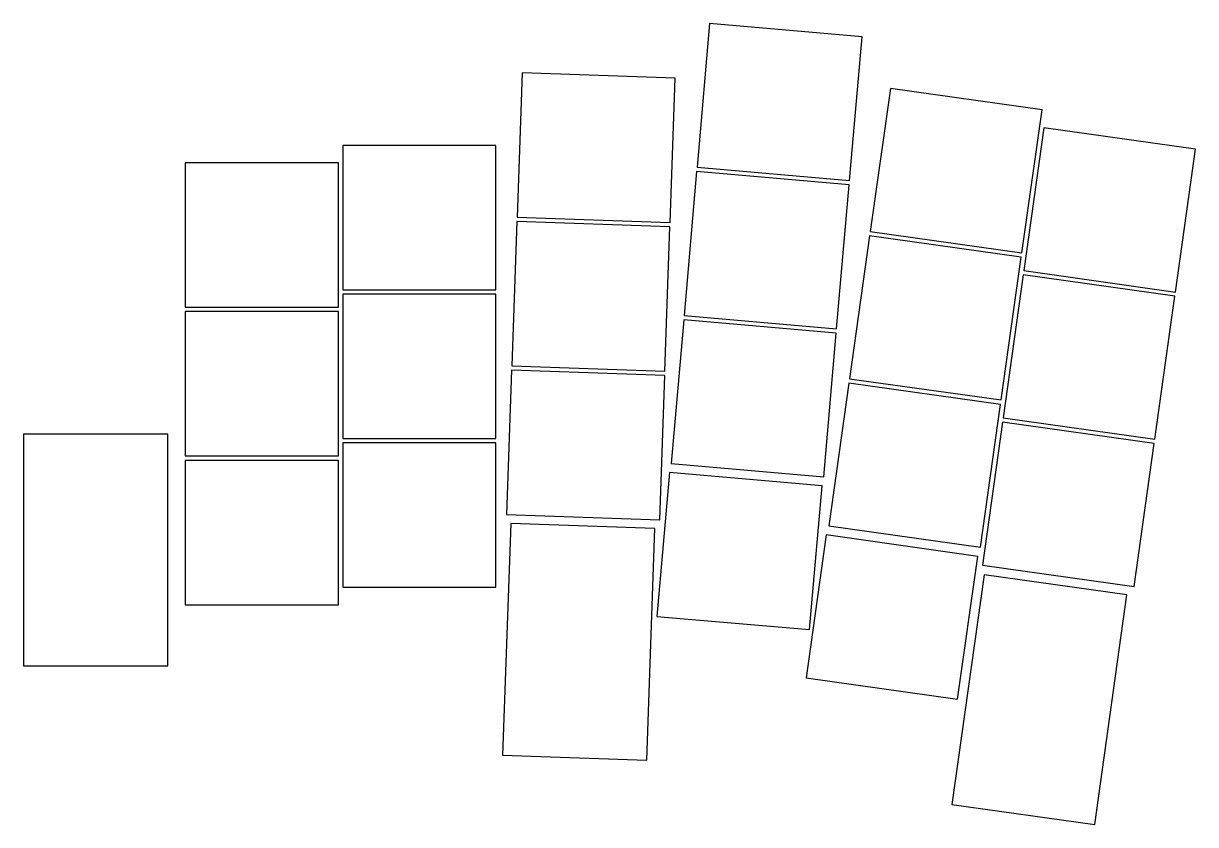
# Model space of a CAD drawing. Header units: millimetres. Extents: x 10 to 144, y -30 to 62.
import ezdxf

# ---------------------------------------------------------------- set-up
doc = ezdxf.new("R2010")
doc.units = ezdxf.units.MM

msp = doc.modelspace()

# ---------------------------------------------------------------- linework, layer by layer
for p, q in [((88.09, 61.75), (86.66, 45.32)), ((105.53, 60.23), (88.09, 61.75)), ((104.09, 43.79), (105.53, 60.23)), ((66.66, 56.1), (66.09, 39.61)), ((84.15, 55.49), (66.66, 56.1)), ((83.57, 39), (84.15, 55.49)), ((108.75, 54.33), (106.45, 37.99)), ((126.08, 51.89), (108.75, 54.33)), ((123.78, 35.55), (126.08, 51.89)), ((126.3, 49.84), (124, 33.5)), ((143.63, 47.4), (126.3, 49.84)), ((63.68, 47.82), (46.18, 47.82)), ((46.18, 47.82), (46.18, 31.32)), ((63.68, 31.32), (63.68, 47.82)), ((141.33, 31.06), (143.63, 47.4)), ((45.68, 45.82), (28.18, 45.82)), ((28.18, 45.82), (28.18, 29.32)), ((45.68, 29.32), (45.68, 45.82)), ((86.61, 44.82), (85.18, 28.38)), ((104.05, 43.29), (86.61, 44.82)), ((86.66, 45.32), (104.09, 43.79)), ((102.61, 26.86), (104.05, 43.29)), ((66.07, 39.11), (65.49, 22.62)), ((83.56, 38.5), (66.07, 39.11)), ((66.09, 39.61), (83.57, 39)), ((82.98, 22.01), (83.56, 38.5)), ((106.45, 37.99), (123.78, 35.55)), ((106.38, 37.49), (104.09, 21.15)), ((123.71, 35.06), (106.38, 37.49)), ((121.42, 18.72), (123.71, 35.06)), ((124, 33.5), (141.33, 31.06)), ((123.93, 33.01), (121.63, 16.67)), ((141.26, 30.57), (123.93, 33.01)), ((46.18, 31.32), (63.68, 31.32)), ((63.68, 30.82), (46.18, 30.82)), ((46.18, 30.82), (46.18, 14.32)), ((63.68, 14.32), (63.68, 30.82)), ((138.96, 14.23), (141.26, 30.57)), ((28.18, 29.32), (45.68, 29.32)), ((45.68, 28.82), (28.18, 28.82)), ((28.18, 28.82), (28.18, 12.32)), ((45.68, 12.32), (45.68, 28.82)), ((85.18, 28.38), (102.61, 26.86)), ((85.13, 27.88), (83.69, 11.45)), ((102.57, 26.36), (85.13, 27.88)), ((101.13, 9.92), (102.57, 26.36)), ((65.47, 22.12), (64.9, 5.63)), ((82.96, 21.51), (65.47, 22.12)), ((65.49, 22.62), (82.98, 22.01)), ((82.39, 5.02), (82.96, 21.51)), ((104.02, 20.66), (101.72, 4.32)), ((121.35, 18.22), (104.02, 20.66)), ((104.09, 21.15), (121.42, 18.72)), ((119.05, 1.88), (121.35, 18.22)), ((121.56, 16.17), (119.27, -0.17)), ((138.89, 13.74), (121.56, 16.17)), ((121.63, 16.67), (138.96, 14.23)), ((26.18, 14.82), (9.68, 14.82)), ((9.68, 14.82), (9.68, -11.68)), ((26.18, -11.68), (26.18, 14.82)), ((46.18, 14.32), (63.68, 14.32)), ((63.68, 13.82), (46.18, 13.82)), ((46.18, 13.82), (46.18, -2.68)), ((63.68, -2.68), (63.68, 13.82)), ((136.6, -2.6), (138.89, 13.74)), ((28.18, 12.32), (45.68, 12.32)), ((45.68, 11.82), (28.18, 11.82)), ((28.18, 11.82), (28.18, -4.68)), ((45.68, -4.68), (45.68, 11.82)), ((83.69, 11.45), (101.13, 9.92)), ((83.52, 10.43), (82.08, -6.01)), ((100.95, 8.9), (83.52, 10.43)), ((99.52, -7.53), (100.95, 8.9)), ((64.9, 5.63), (82.39, 5.02)), ((65.36, 4.61), (64.44, -21.87)), ((81.85, 4.04), (65.36, 4.61)), ((80.93, -22.45), (81.85, 4.04)), ((101.72, 4.32), (119.05, 1.88)), ((101.41, 3.29), (99.11, -13.05)), ((118.74, 0.85), (101.41, 3.29)), ((116.44, -15.49), (118.74, 0.85)), ((119.45, -1.27), (115.76, -27.51)), ((119.27, -0.17), (136.6, -2.6)), ((135.79, -3.56), (119.45, -1.27)), ((46.18, -2.68), (63.68, -2.68)), ((132.1, -29.8), (135.79, -3.56)), ((28.18, -4.68), (45.68, -4.68)), ((82.08, -6.01), (99.52, -7.53)), ((9.68, -11.68), (26.18, -11.68)), ((99.11, -13.05), (116.44, -15.49)), ((64.44, -21.87), (80.93, -22.45)), ((115.76, -27.51), (132.1, -29.8))]:
    msp.add_line(p, q)

doc.saveas('drawing.dxf')
